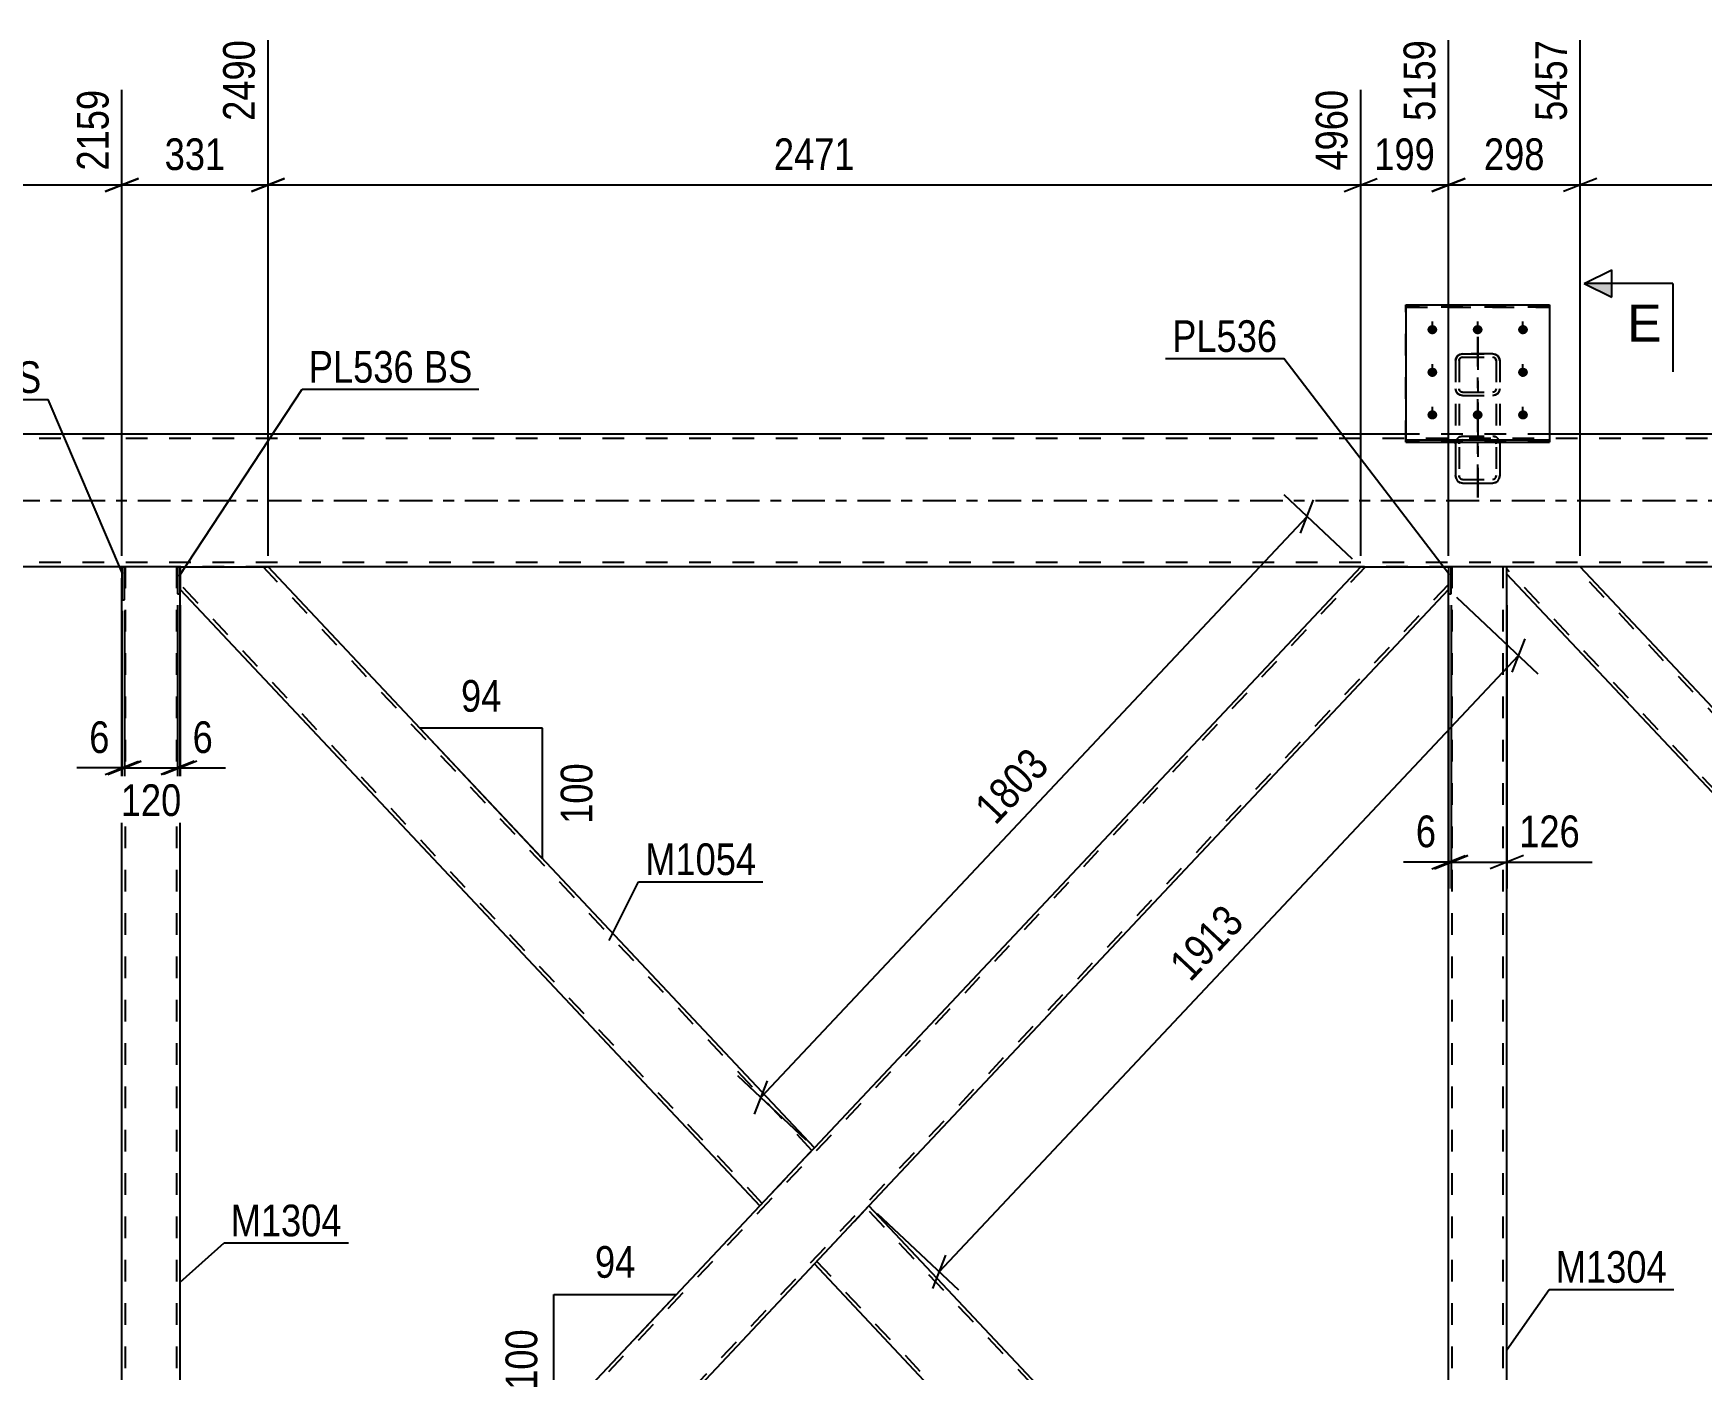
# Model space of a CAD drawing. Header units: millimetres. Extents: x -63 to 778, y -435 to 159.
# Drawn here: x 76.9 to 227.8, y -78.6 to 42.2 of the extents above; entities that cross this region are included whole.
import ezdxf

# ---------------------------------------------------------------- set-up
doc = ezdxf.new("R2010")
doc.units = ezdxf.units.MM
doc.linetypes.add('DXK_LINE_DOT2', pattern=[3.9198, 1.9599, -1.9599])
doc.linetypes.add('DXK_LINE_DOT3', pattern=[5.9187, 2.979, -0.9799, 0.9799, -0.9799])
doc.styles.add('Arial', font='ARIAL.TTF', dxfattribs={"height": 0.2})
doc.styles.add('Arial Narrow', font='ARIALN.TTF', dxfattribs={"height": 0.2})

# ---------------------------------------------------------------- blocks, each defined once
blk = doc.blocks.new('Bolt-570387995-1424 - 1399')
at = {"color": 1, "linetype": 'DXK_LINE_DOT2'}
for p, q in [((203.44, 15.05), (203.44, 16.18)), ((207.54, 15.05), (207.54, 16.18)), ((211.64, 15.05), (211.64, 16.18)), ((203.44, 11.19), (203.44, 12.33)), ((211.64, 11.19), (211.64, 12.33)), ((203.44, 7.34), (203.44, 8.48)), ((207.54, 7.34), (207.54, 8.48)), ((211.64, 7.34), (211.64, 8.48))]:
    blk.add_line(p, q, dxfattribs=at)
blk = doc.blocks.new('Part-570387995-1480 - 1399')
at = {"color": 2, "linetype": 'Continuous'}
for p, q in [((85.14, -6), (84.9, -6)), ((84.9, -6), (84.9, -8.98)), ((85.14, -8.98), (85.14, -6)), ((84.9, -8.98), (85.14, -8.98))]:
    blk.add_line(p, q, dxfattribs=at)
blk = doc.blocks.new('Part-570387995-1486 - 1399')
at = {"color": 7, "linetype": 'DXK_LINE_DOT2'}
for p, q in [((89.94, -6), (90.18, -6)), ((89.94, -6), (89.94, -8.46)), ((90.18, -6), (90.18, -8.46)), ((89.94, -8.46), (90.18, -8.46))]:
    blk.add_line(p, q, dxfattribs=at)
blk = doc.blocks.new('Part-570387995-1475 - 1399')
at = {"color": 7, "linetype": 'DXK_LINE_DOT2'}
for p, q in [((84.9, -6), (85.14, -6)), ((84.9, -6), (84.9, -8.98)), ((85.14, -6), (85.14, -8.98)), ((84.9, -8.98), (85.14, -8.98))]:
    blk.add_line(p, q, dxfattribs=at)
blk = doc.blocks.new('Part-570387995-1485 - 1399')
at = {"color": 2, "linetype": 'Continuous'}
for p, q in [((90.18, -6), (89.94, -6)), ((89.94, -6), (89.94, -8.46)), ((90.18, -8.46), (90.18, -6)), ((89.94, -8.46), (90.18, -8.46))]:
    blk.add_line(p, q, dxfattribs=at)
blk = doc.blocks.new('Bolt-570387995-1425 - 1399')
at = {"linetype": 'Continuous'}
for points in [[(203.44, 15.03), (203.35, 15.04), (203.26, 15.07), (203.18, 15.11), (203.11, 15.17), (203.06, 15.24), (203.02, 15.32), (203, 15.4), (203, 15.49), (203.02, 15.57), (203.06, 15.65), (203.11, 15.72), (203.18, 15.78), (203.26, 15.82), (203.35, 15.85), (203.44, 15.86), (203.53, 15.85), (203.62, 15.82), (203.7, 15.78), (203.77, 15.72), (203.82, 15.65), (203.86, 15.57), (203.88, 15.49), (203.88, 15.4), (203.86, 15.32), (203.82, 15.24), (203.77, 15.17), (203.7, 15.11), (203.62, 15.07), (203.53, 15.04)], [(207.54, 15.03), (207.45, 15.04), (207.36, 15.07), (207.28, 15.11), (207.21, 15.17), (207.16, 15.24), (207.12, 15.32), (207.1, 15.4), (207.1, 15.49), (207.12, 15.57), (207.16, 15.65), (207.21, 15.72), (207.28, 15.78), (207.36, 15.82), (207.45, 15.85), (207.54, 15.86), (207.63, 15.85), (207.72, 15.82), (207.8, 15.78), (207.87, 15.72), (207.92, 15.65), (207.96, 15.57), (207.98, 15.49), (207.98, 15.4), (207.96, 15.32), (207.92, 15.24), (207.87, 15.17), (207.8, 15.11), (207.72, 15.07), (207.63, 15.04)], [(211.64, 15.03), (211.55, 15.04), (211.46, 15.07), (211.38, 15.11), (211.31, 15.17), (211.26, 15.24), (211.22, 15.32), (211.2, 15.4), (211.2, 15.49), (211.22, 15.57), (211.26, 15.65), (211.31, 15.72), (211.38, 15.78), (211.46, 15.82), (211.55, 15.85), (211.64, 15.86), (211.73, 15.85), (211.82, 15.82), (211.9, 15.78), (211.97, 15.72), (212.02, 15.65), (212.06, 15.57), (212.08, 15.49), (212.08, 15.4), (212.06, 15.32), (212.02, 15.24), (211.97, 15.17), (211.9, 15.11), (211.82, 15.07), (211.73, 15.04)], [(203.44, 11.18), (203.35, 11.19), (203.26, 11.21), (203.18, 11.26), (203.11, 11.31), (203.06, 11.38), (203.02, 11.46), (203, 11.55), (203, 11.63), (203.02, 11.72), (203.06, 11.8), (203.11, 11.87), (203.18, 11.93), (203.26, 11.97), (203.35, 11.99), (203.44, 12), (203.53, 11.99), (203.62, 11.97), (203.7, 11.93), (203.77, 11.87), (203.82, 11.8), (203.86, 11.72), (203.88, 11.63), (203.88, 11.55), (203.86, 11.46), (203.82, 11.38), (203.77, 11.31), (203.7, 11.26), (203.62, 11.21), (203.53, 11.19)], [(211.64, 11.18), (211.55, 11.19), (211.46, 11.21), (211.38, 11.26), (211.31, 11.31), (211.26, 11.38), (211.22, 11.46), (211.2, 11.55), (211.2, 11.63), (211.22, 11.72), (211.26, 11.8), (211.31, 11.87), (211.38, 11.93), (211.46, 11.97), (211.55, 11.99), (211.64, 12), (211.73, 11.99), (211.82, 11.97), (211.9, 11.93), (211.97, 11.87), (212.02, 11.8), (212.06, 11.72), (212.08, 11.63), (212.08, 11.55), (212.06, 11.46), (212.02, 11.38), (211.97, 11.31), (211.9, 11.26), (211.82, 11.21), (211.73, 11.19)], [(203.44, 7.32), (203.35, 7.33), (203.26, 7.36), (203.18, 7.4), (203.11, 7.46), (203.06, 7.53), (203.02, 7.61), (203, 7.69), (203, 7.78), (203.02, 7.87), (203.06, 7.94), (203.11, 8.01), (203.18, 8.07), (203.26, 8.12), (203.35, 8.14), (203.44, 8.15), (203.53, 8.14), (203.62, 8.12), (203.7, 8.07), (203.77, 8.01), (203.82, 7.94), (203.86, 7.87), (203.88, 7.78), (203.88, 7.69), (203.86, 7.61), (203.82, 7.53), (203.77, 7.46), (203.7, 7.4), (203.62, 7.36), (203.53, 7.33)], [(207.54, 7.32), (207.45, 7.33), (207.36, 7.36), (207.28, 7.4), (207.21, 7.46), (207.16, 7.53), (207.12, 7.61), (207.1, 7.69), (207.1, 7.78), (207.12, 7.87), (207.16, 7.94), (207.21, 8.01), (207.28, 8.07), (207.36, 8.12), (207.45, 8.14), (207.54, 8.15), (207.63, 8.14), (207.72, 8.12), (207.8, 8.07), (207.87, 8.01), (207.92, 7.94), (207.96, 7.87), (207.98, 7.78), (207.98, 7.69), (207.96, 7.61), (207.92, 7.53), (207.87, 7.46), (207.8, 7.4), (207.72, 7.36), (207.63, 7.33)], [(211.64, 7.32), (211.55, 7.33), (211.46, 7.36), (211.38, 7.4), (211.31, 7.46), (211.26, 7.53), (211.22, 7.61), (211.2, 7.69), (211.2, 7.78), (211.22, 7.87), (211.26, 7.94), (211.31, 8.01), (211.38, 8.07), (211.46, 8.12), (211.55, 8.14), (211.64, 8.15), (211.73, 8.14), (211.82, 8.12), (211.9, 8.07), (211.97, 8.01), (212.02, 7.94), (212.06, 7.87), (212.08, 7.78), (212.08, 7.69), (212.06, 7.61), (212.02, 7.53), (211.97, 7.46), (211.9, 7.4), (211.82, 7.36), (211.73, 7.33)]]:
    blk.add_hatch(color=1, dxfattribs=at).paths.add_polyline_path(points)
at = {"color": 1, "linetype": 'Continuous'}
for p, q in [((203.44, 15.05), (203.44, 16.18)), ((207.54, 15.05), (207.54, 16.18)), ((211.64, 15.05), (211.64, 16.18)), ((203.44, 11.19), (203.44, 12.33)), ((211.64, 11.19), (211.64, 12.33)), ((203.44, 7.34), (203.44, 8.48)), ((207.54, 7.34), (207.54, 8.48)), ((211.64, 7.34), (211.64, 8.48))]:
    blk.add_line(p, q, dxfattribs=at)
blk = doc.blocks.new('Part-570387995-1436 - 1399')
at = {"color": 7, "linetype": 'DXK_LINE_DOT2'}
for p, q in [((204.9, -6), (205.14, -6)), ((204.9, -6), (204.9, -8.46)), ((205.14, -6), (205.14, -8.46)), ((204.9, -8.46), (205.14, -8.46))]:
    blk.add_line(p, q, dxfattribs=at)
blk = doc.blocks.new('Part-570387995-1462 - 1399')
at = {"color": 2, "linetype": 'Continuous'}
for p, q in [((205.14, -6), (204.9, -6)), ((204.9, -6), (204.9, -8.46)), ((205.14, -8.46), (205.14, -6)), ((204.9, -8.46), (205.14, -8.46))]:
    blk.add_line(p, q, dxfattribs=at)
blk = doc.blocks.new('Part-570387995-1548 - 1399')
at = {"color": 2, "linetype": 'Continuous'}
for p, q in [((201.04, 6), (44.9, 6)), ((441.04, 6), (214.04, 6)), ((84.9, -6), (44.9, -6)), ((89.94, -6), (85.14, -6)), ((90.18, -6), (90.18, -6)), ((197.02, -6), (98.06, -6)), ((706.54, -6), (205.14, -6))]:
    blk.add_line(p, q, dxfattribs=at)
at = {"color": 7, "linetype": 'DXK_LINE_DOT2'}
for p, q in [((706.54, 5.6), (44.9, 5.6)), ((214.04, 6), (201.04, 6)), ((706.54, -5.6), (44.9, -5.6)), ((85.14, -6), (84.9, -6)), ((98.06, -6), (89.94, -6)), ((205.14, -6), (197.02, -6))]:
    blk.add_line(p, q, dxfattribs=at)
at = {"color": 7, "linetype": 'DXK_LINE_DOT3'}
blk.add_line((44.9, 0), (706.54, 0), dxfattribs=at)
blk = doc.blocks.new('Part-570387995-1616 - 1399')
at = {"color": 2, "linetype": 'Continuous'}
for p, q in [((147.54, -69.05), (152.48, -63.8)), ((204.9, -119.54), (152.48, -63.8)), ((196.96, -121.6), (147.54, -69.05)), ((201.04, -121.6), (197.02, -121.6))]:
    blk.add_line(p, q, dxfattribs=at)
at = {"color": 7, "linetype": 'DXK_LINE_DOT2'}
for p, q in [((204.9, -120), (152.26, -64.03)), ((147.76, -68.82), (147.78, -68.8)), ((197.39, -121.6), (147.76, -68.82)), ((204.9, -121.6), (204.9, -119.54)), ((197.02, -121.6), (196.96, -121.6)), ((204.9, -121.6), (201.04, -121.6))]:
    blk.add_line(p, q, dxfattribs=at)
blk = doc.blocks.new('Part-570387995-1621 - 1399')
at = {"color": 7, "linetype": 'DXK_LINE_DOT3'}
blk.add_line((207.54, 0.27), (207.54, 14.79), dxfattribs=at)
at = {"color": 7, "linetype": 'DXK_LINE_DOT2'}
for p, q in [((205.59, 12.88), (205.54, 12.65)), ((205.54, 12.65), (205.54, 5.26)), ((205.73, 13.07), (205.59, 12.88)), ((205.93, 13.21), (205.73, 13.07)), ((205.86, 12.65), (205.88, 12.76)), ((205.86, 12.65), (205.86, 2.24)), ((205.88, 12.76), (205.95, 12.86)), ((206.18, 13.25), (205.93, 13.21)), ((205.95, 12.86), (206.06, 12.93)), ((206.06, 12.93), (206.18, 12.95)), ((206.18, 13.25), (208.9, 13.25)), ((206.18, 12.95), (208.9, 12.95)), ((209.14, 13.21), (208.9, 13.25)), ((208.9, 12.95), (209.02, 12.93)), ((209.02, 12.93), (209.13, 12.86)), ((209.13, 12.86), (209.19, 12.76)), ((209.35, 13.07), (209.14, 13.21)), ((209.19, 12.76), (209.22, 12.65)), ((209.22, 12.65), (209.22, 2.24)), ((209.49, 12.88), (209.35, 13.07)), ((209.54, 12.65), (209.49, 12.88)), ((209.54, 12.65), (209.54, 5.26)), ((205.54, 10.09), (205.59, 9.86)), ((205.59, 9.86), (205.73, 9.67)), ((205.73, 9.67), (205.93, 9.54)), ((205.88, 9.98), (205.86, 10.09)), ((205.95, 9.88), (205.88, 9.98)), ((205.93, 9.54), (206.18, 9.49)), ((206.06, 9.82), (205.95, 9.88)), ((206.18, 9.79), (206.06, 9.82)), ((206.18, 9.79), (208.9, 9.79)), ((206.18, 9.49), (208.9, 9.49)), ((209.02, 9.82), (208.9, 9.79)), ((208.9, 9.49), (209.14, 9.54)), ((209.13, 9.88), (209.02, 9.82)), ((209.19, 9.98), (209.13, 9.88)), ((209.14, 9.54), (209.35, 9.67)), ((209.22, 10.09), (209.19, 9.98)), ((209.35, 9.67), (209.49, 9.86)), ((209.49, 9.86), (209.54, 10.09)), ((205.54, 5.13), (205.59, 5.39)), ((205.88, 5.26), (205.86, 5.13)), ((205.93, 5.76), (206.18, 5.81)), ((206.18, 5.47), (206.06, 5.45)), ((206.18, 5.81), (208.9, 5.81)), ((206.18, 5.47), (208.9, 5.47)), ((208.9, 5.81), (209.14, 5.76)), ((209.02, 5.45), (208.9, 5.47)), ((209.22, 5.13), (209.19, 5.26)), ((209.49, 5.39), (209.54, 5.13)), ((205.86, 2.24), (205.88, 2.11)), ((206.06, 1.92), (206.18, 1.9)), ((206.18, 1.9), (208.9, 1.9)), ((208.9, 1.9), (209.02, 1.92)), ((209.19, 2.11), (209.22, 2.24))]:
    blk.add_line(p, q, dxfattribs=at)
at = {"color": 2, "linetype": 'Continuous'}
for p, q in [((205.54, 5.26), (205.54, 2.24)), ((209.54, 5.26), (209.54, 2.24)), ((205.59, 1.98), (205.54, 2.24)), ((206.18, 1.56), (205.93, 1.61)), ((206.18, 1.56), (208.9, 1.56)), ((209.14, 1.61), (208.9, 1.56)), ((209.54, 2.24), (209.49, 1.98))]:
    blk.add_line(p, q, dxfattribs=at)
at = {"color": 7, "linetype": 'DXK_LINE_DOT2'}
for centre, radius, start, end in [((206.21, 5.16), 0.662, 114.3199, 159.2417), ((206.19, 5.15), 0.331, 114.3199, 159.2417), ((208.89, 5.15), 0.331, 20.7583, 65.6801), ((208.87, 5.16), 0.662, 20.7583, 65.6801), ((206.19, 2.23), 0.331, 200.7583, 245.6801), ((208.89, 2.23), 0.331, 294.3199, 339.2417)]:
    blk.add_arc(centre, radius, start, end, dxfattribs=at)
at = {"color": 2, "linetype": 'Continuous'}
for centre, start, end in [((206.21, 2.21), 200.7583, 245.6801), ((208.87, 2.21), 294.3199, 339.2417)]:
    blk.add_arc(centre, 0.662, start, end, dxfattribs=at)
blk = doc.blocks.new('Part-570387995-1651 - 1399')
at = {"color": 7, "linetype": 'DXK_LINE_DOT2'}
for p, q in [((210.18, -6), (204.9, -6)), ((204.9, -8.46), (204.9, -6)), ((205.22, -121.6), (205.22, -6)), ((209.86, -121.6), (209.86, -6)), ((210.18, -6.66), (210.18, -6)), ((204.9, -121.6), (204.9, -119.14)), ((210.18, -121.6), (210.18, -120.15)), ((204.9, -121.6), (210.18, -121.6))]:
    blk.add_line(p, q, dxfattribs=at)
at = {"color": 2, "linetype": 'Continuous'}
for p, q in [((210.18, -120.15), (210.18, -6.66)), ((204.9, -119.14), (204.9, -8.46))]:
    blk.add_line(p, q, dxfattribs=at)
blk = doc.blocks.new('Part-570387995-1656 - 1399')
at = {"color": 7, "linetype": 'DXK_LINE_DOT2'}
for p, q in [((90.18, -6), (84.9, -6)), ((84.9, -8.98), (84.9, -6)), ((85.22, -121.6), (85.22, -6)), ((89.86, -121.6), (89.86, -6)), ((90.18, -8.46), (90.18, -6)), ((84.9, -121.6), (84.9, -118.62)), ((90.18, -121.6), (90.18, -119.14)), ((84.9, -121.6), (90.18, -121.6))]:
    blk.add_line(p, q, dxfattribs=at)
at = {"color": 2, "linetype": 'Continuous'}
for p, q in [((84.9, -118.62), (84.9, -8.98)), ((90.18, -119.14), (90.18, -8.46))]:
    blk.add_line(p, q, dxfattribs=at)
blk = doc.blocks.new('Part-570387995-1701 - 1399')
at = {"color": 2, "linetype": 'Continuous'}
for p, q in [((210.18, -6.66), (210.18, -6)), ((267.54, -59.95), (216.81, -6)), ((263.92, -63.8), (210.18, -6.66)), ((267.54, -59.95), (267.1, -60.41)), ((267.1, -60.41), (263.92, -63.8))]:
    blk.add_line(p, q, dxfattribs=at)
at = {"color": 7, "linetype": 'DXK_LINE_DOT2'}
for p, q in [((216.81, -6), (210.18, -6)), ((267.32, -60.18), (216.37, -6)), ((264.14, -63.57), (210.18, -6.19)), ((267.51, -59.98), (267.1, -60.41)), ((264.14, -63.57), (264.15, -63.55))]:
    blk.add_line(p, q, dxfattribs=at)
blk = doc.blocks.new('Part-570387995-1706 - 1399')
at = {"color": 7, "linetype": 'DXK_LINE_DOT2'}
for p, q in [((318.71, -6), (210.18, -121.41)), ((324.9, -6), (318.27, -6)), ((324.9, -6.19), (216.37, -121.6)), ((267.54, -59.95), (263.92, -63.8)), ((271.16, -63.8), (267.54, -67.65)), ((210.92, -120.15), (210.18, -120.94)), ((210.18, -121.6), (210.18, -120.94)), ((216.81, -121.6), (210.18, -121.6))]:
    blk.add_line(p, q, dxfattribs=at)
at = {"color": 2, "linetype": 'Continuous'}
for p, q in [((318.27, -6), (267.54, -59.95)), ((324.9, -6.66), (324.9, -6)), ((324.9, -6.66), (271.16, -63.8)), ((263.92, -63.8), (210.92, -120.15)), ((267.54, -67.65), (216.81, -121.6))]:
    blk.add_line(p, q, dxfattribs=at)
blk = doc.blocks.new('Part-570387995-1721 - 1399')
at = {"color": 7, "linetype": 'DXK_LINE_DOT2'}
for p, q in [((197.39, -6), (90.18, -120.01)), ((197.02, -6), (196.96, -6)), ((204.9, -6), (204.9, -8.06)), ((204.9, -7.59), (97.69, -121.6)), ((147.54, -58.55), (142.6, -63.8)), ((152.48, -63.8), (147.54, -69.05)), ((90.18, -120.47), (90.18, -119.54)), ((97.25, -121.6), (97.87, -121.6)), ((98.12, -121.6), (98.06, -121.6))]:
    blk.add_line(p, q, dxfattribs=at)
at = {"color": 2, "linetype": 'Continuous'}
for p, q in [((196.96, -6), (147.54, -58.55)), ((197.02, -6), (204.9, -6)), ((204.9, -8.06), (152.48, -63.8)), ((90.18, -119.54), (142.6, -63.8)), ((147.54, -69.05), (98.12, -121.6)), ((90.18, -121.6), (90.18, -120.47)), ((97.25, -121.6), (90.18, -121.6)), ((98.06, -121.6), (97.25, -121.6)), ((98.06, -121.6), (98.06, -121.6))]:
    blk.add_line(p, q, dxfattribs=at)
blk = doc.blocks.new('Part-570387995-1726 - 1399')
at = {"color": 2, "linetype": 'Continuous'}
for p, q in [((90.18, -7.13), (90.18, -6)), ((90.18, -6), (98.06, -6)), ((147.54, -58.55), (98.12, -6)), ((90.18, -8.06), (142.6, -63.8)), ((147.1, -59.01), (147.54, -58.55)), ((147.1, -59.01), (142.6, -63.8))]:
    blk.add_line(p, q, dxfattribs=at)
at = {"color": 7, "linetype": 'DXK_LINE_DOT2'}
for p, q in [((98.12, -6), (97.25, -6)), ((147.32, -58.78), (97.69, -6)), ((90.18, -7.13), (90.18, -8.06)), ((90.18, -8.06), (90.18, -7.49)), ((142.82, -63.57), (90.18, -7.59)), ((147.51, -58.58), (147.1, -59.01)), ((142.82, -63.57), (142.83, -63.55))]:
    blk.add_line(p, q, dxfattribs=at)
blk = doc.blocks.new('Part-570387995-1733 - 1399')
at = {"color": 7, "linetype": 'DXK_LINE_DOT3'}
blk.add_line((207.54, 14.79), (207.54, 0.27), dxfattribs=at)
at = {"color": 7, "linetype": 'DXK_LINE_DOT2'}
for p, q in [((205.54, 12.65), (205.59, 12.88)), ((205.54, 12.65), (205.54, 2.24)), ((205.59, 12.88), (205.73, 13.07)), ((205.73, 13.07), (205.93, 13.21)), ((205.88, 12.76), (205.86, 12.65)), ((205.86, 12.65), (205.86, 2.24)), ((205.95, 12.86), (205.88, 12.76)), ((205.93, 13.21), (206.18, 13.25)), ((206.06, 12.93), (205.95, 12.86)), ((206.18, 12.95), (206.06, 12.93)), ((208.9, 13.25), (206.18, 13.25)), ((206.18, 12.95), (208.9, 12.95)), ((208.9, 13.25), (209.14, 13.21)), ((209.02, 12.93), (208.9, 12.95)), ((209.13, 12.86), (209.02, 12.93)), ((209.19, 12.76), (209.13, 12.86)), ((209.14, 13.21), (209.35, 13.07)), ((209.22, 12.65), (209.19, 12.76)), ((209.22, 12.65), (209.22, 2.24)), ((209.35, 13.07), (209.49, 12.88)), ((209.49, 12.88), (209.54, 12.65)), ((209.54, 12.65), (209.54, 2.24)), ((205.59, 9.86), (205.54, 10.09)), ((205.73, 9.67), (205.59, 9.86)), ((205.93, 9.54), (205.73, 9.67)), ((205.86, 10.09), (205.88, 9.98)), ((205.88, 9.98), (205.95, 9.88)), ((206.18, 9.49), (205.93, 9.54)), ((205.95, 9.88), (206.06, 9.82)), ((206.06, 9.82), (206.18, 9.79)), ((206.18, 9.79), (208.9, 9.79)), ((206.18, 9.49), (208.9, 9.49)), ((208.9, 9.79), (209.02, 9.82)), ((209.14, 9.54), (208.9, 9.49)), ((209.02, 9.82), (209.13, 9.88)), ((209.13, 9.88), (209.19, 9.98)), ((209.35, 9.67), (209.14, 9.54)), ((209.19, 9.98), (209.22, 10.09)), ((209.49, 9.86), (209.35, 9.67)), ((209.54, 10.09), (209.49, 9.86)), ((205.59, 5.39), (205.54, 5.13)), ((205.86, 5.13), (205.88, 5.26)), ((206.18, 5.81), (205.93, 5.76)), ((206.06, 5.45), (206.18, 5.47)), ((206.18, 5.81), (208.9, 5.81)), ((206.18, 5.47), (208.9, 5.47)), ((209.13, 5.77), (208.9, 5.81)), ((208.9, 5.47), (209.02, 5.45)), ((209.14, 5.76), (209.13, 5.77)), ((209.19, 5.26), (209.22, 5.13)), ((209.54, 5.13), (209.49, 5.39)), ((205.54, 2.24), (205.59, 1.98)), ((205.88, 2.11), (205.86, 2.24)), ((205.93, 1.61), (206.18, 1.56)), ((206.18, 1.9), (206.06, 1.92)), ((206.18, 1.9), (208.9, 1.9)), ((206.18, 1.56), (208.9, 1.56)), ((209.02, 1.92), (208.9, 1.9)), ((208.9, 1.56), (209.14, 1.61)), ((209.22, 2.24), (209.19, 2.11)), ((209.49, 1.98), (209.54, 2.24))]:
    blk.add_line(p, q, dxfattribs=at)
for centre, radius, start, end in [((206.21, 5.16), 0.662, 114.32, 159.2417), ((206.19, 5.15), 0.331, 114.32, 159.2417), ((208.89, 5.15), 0.331, 20.7583, 65.68), ((208.87, 5.16), 0.662, 20.7583, 65.68), ((206.21, 2.21), 0.662, 200.7583, 245.68), ((206.19, 2.23), 0.331, 200.7583, 245.68), ((208.89, 2.23), 0.331, 294.32, 339.2417), ((208.87, 2.21), 0.662, 294.32, 339.2417)]:
    blk.add_arc(centre, radius, start, end, dxfattribs=at)
blk = doc.blocks.new('Part-570387995-1789 - 1399')
at = {"color": 2, "linetype": 'Continuous'}
for p, q in [((201.04, 17.7), (214.04, 17.7)), ((201.04, 17.7), (201.04, 5.26)), ((214.04, 17.7), (214.04, 5.26)), ((201.04, 5.48), (214.04, 5.48)), ((201.04, 5.26), (214.04, 5.26))]:
    blk.add_line(p, q, dxfattribs=at)
at = {"color": 7, "linetype": 'DXK_LINE_DOT2'}
blk.add_line((201.04, 17.48), (214.04, 17.48), dxfattribs=at)
blk = doc.blocks.new('Part-570387995-1792 - 1399')
at = {"color": 7, "linetype": 'DXK_LINE_DOT2'}
for p, q in [((201.04, 5.26), (201.04, 17.7)), ((201.04, 17.7), (214.04, 17.7)), ((214.04, 17.48), (201.04, 17.48)), ((214.04, 17.7), (214.04, 5.26)), ((201.04, 5.48), (214.04, 5.48)), ((214.04, 5.26), (201.04, 5.26))]:
    blk.add_line(p, q, dxfattribs=at)
blk = doc.blocks.new('StraightDimension-570387995-2464 - 1399')
at = {"color": 7, "linetype": 'Continuous'}
for p, q in [((205.14, -9.46), (205.14, -35.11)), ((210.18, -9.46), (210.18, -35.11)), ((203.64, -33.31), (206.64, -32.11)), ((205.14, -32.71), (210.18, -32.71)), ((211.68, -32.11), (208.68, -33.31))]:
    blk.add_line(p, q, dxfattribs=at)
at = {"color": 0}
blk.add_wipeout([(217.39, -31.96), (217.39, -27.76), (210.7, -27.76), (210.7, -31.96)], dxfattribs=at)
at = {"color": 7, "linetype": 'Continuous'}
blk.add_line((210.18, -32.71), (217.91, -32.71), dxfattribs=at)
blk.add_line((210.18, -32.71), (217.91, -32.71), dxfattribs=at)
at = {"color": 3, "style": 'Arial Narrow'}
blk.add_text('126', height=2.863, dxfattribs=at).set_placement((211.3, -31.36))
blk = doc.blocks.new('StraightDimension-570387995-5708 - 1399')
at = {"color": 7, "linetype": 'Continuous'}
for p, q in [((216.81, -5), (216.81, 41.64)), ((318.27, -5), (318.27, 37.14)), ((218.31, 29.13), (215.31, 27.93)), ((316.77, 27.93), (319.77, 29.13)), ((216.81, 28.53), (318.27, 28.53))]:
    blk.add_line(p, q, dxfattribs=at)
at = {"color": 0, "linetype": 'Continuous'}
blk.add_wipeout([(317.67, 37.74), (313.47, 37.74), (313.47, 29.23), (317.67, 29.23)], dxfattribs=at)
at = {"color": 0}
blk.add_wipeout([(271.8, 29.28), (271.8, 33.48), (263.28, 33.48), (263.28, 29.28)], dxfattribs=at)
at = {"color": 3, "linetype": 'Continuous', "style": 'Arial Narrow'}
blk.add_text('7993', height=2.863, rotation=90.0002, dxfattribs=at).set_placement((317.07, 29.83))
at = {"color": 3, "style": 'Arial Narrow'}
blk.add_text('2537', height=2.863, dxfattribs=at).set_placement((263.88, 29.88))
blk = doc.blocks.new('StraightDimension-570387995-5711 - 1399')
at = {"color": 7, "linetype": 'Continuous'}
for p, q in [((98.12, -5), (98.12, 41.64)), ((196.96, -5), (196.96, 37.14)), ((99.62, 29.13), (96.62, 27.93)), ((195.46, 27.93), (198.46, 29.13)), ((98.12, 28.53), (196.96, 28.53))]:
    blk.add_line(p, q, dxfattribs=at)
at = {"color": 0, "linetype": 'Continuous'}
blk.add_wipeout([(196.36, 37.74), (192.16, 37.74), (192.16, 29.23), (196.36, 29.23)], dxfattribs=at)
at = {"color": 0}
blk.add_wipeout([(151.8, 29.28), (151.8, 33.48), (143.28, 33.48), (143.28, 29.28)], dxfattribs=at)
at = {"color": 3, "linetype": 'Continuous', "style": 'Arial Narrow'}
blk.add_text('4960', height=2.863, rotation=90.0002, dxfattribs=at).set_placement((195.76, 29.83))
at = {"color": 3, "style": 'Arial Narrow'}
blk.add_text('2471', height=2.863, dxfattribs=at).set_placement((143.88, 29.88))
blk = doc.blocks.new('StraightDimension-570387995-5713 - 1399')
at = {"color": 7, "linetype": 'Continuous'}
for p, q in [((84.9, -5), (84.9, 37.14)), ((0, 7), (0, 31.66)), ((1.5, 29.13), (-1.5, 27.93)), ((83.4, 27.93), (86.4, 29.13)), ((0, 28.53), (84.9, 28.53))]:
    blk.add_line(p, q, dxfattribs=at)
at = {"color": 0, "linetype": 'Continuous'}
for points in [[(84.3, 37.74), (80.1, 37.74), (80.1, 29.23), (84.3, 29.23)], [(-0.6, 32.26), (-4.8, 32.26), (-4.8, 29.23), (-0.6, 29.23)]]:
    blk.add_wipeout(points, dxfattribs=at)
at = {"color": 0}
blk.add_wipeout([(46.71, 29.28), (46.71, 33.48), (38.19, 33.48), (38.19, 29.28)], dxfattribs=at)
at = {"color": 3, "linetype": 'Continuous', "style": 'Arial Narrow'}
for s, height, p in [('2159', 2.863, (83.7, 29.83)), ('0', 2.86, (-1.2, 29.83))]:
    blk.add_text(s, height=height, rotation=90.0002, dxfattribs=at).set_placement(p)
at = {"color": 3, "style": 'Arial Narrow'}
blk.add_text('2159', height=2.863, dxfattribs=at).set_placement((38.79, 29.88))
blk = doc.blocks.new('StraightDimension-570387995-3057 - 1399')
at = {"color": 7, "linetype": 'Continuous'}
for p, q in [((84.9, -9.98), (84.9, -26.59)), ((85.14, -9.98), (85.14, -26.59)), ((83.4, -24.79), (86.4, -23.59)), ((86.64, -23.59), (83.64, -24.79)), ((84.9, -24.19), (85.14, -24.19))]:
    blk.add_line(p, q, dxfattribs=at)
at = {"color": 0}
blk.add_wipeout([(84.37, -23.44), (84.37, -19.24), (81.35, -19.24), (81.35, -23.44)], dxfattribs=at)
at = {"color": 7, "linetype": 'Continuous'}
blk.add_line((84.9, -24.19), (80.82, -24.19), dxfattribs=at)
blk.add_line((84.9, -24.19), (80.82, -24.19), dxfattribs=at)
at = {"color": 3, "style": 'Arial Narrow'}
blk.add_text('6', height=2.86, dxfattribs=at).set_placement((81.95, -22.84))
blk = doc.blocks.new('StraightDimension-570387995-5712 - 1399')
at = {"color": 7, "linetype": 'Continuous'}
for p, q in [((98.12, -5), (98.12, 41.64)), ((84.9, -5), (84.9, 37.14)), ((86.4, 29.13), (83.4, 27.93)), ((96.62, 27.93), (99.62, 29.13)), ((84.9, 28.53), (98.12, 28.53))]:
    blk.add_line(p, q, dxfattribs=at)
at = {"color": 0}
blk.add_wipeout([(94.85, 29.28), (94.85, 33.48), (88.17, 33.48), (88.17, 29.28)], dxfattribs=at)
at = {"color": 3, "style": 'Arial Narrow'}
blk.add_text('331', height=2.863, dxfattribs=at).set_placement((88.77, 29.88))
at = {"color": 0, "linetype": 'Continuous'}
blk.add_wipeout([(97.52, 42.24), (93.32, 42.24), (93.32, 33.73), (97.52, 33.73)], dxfattribs=at)
at = {"color": 3, "linetype": 'Continuous', "style": 'Arial Narrow'}
blk.add_text('2490', height=2.863, rotation=90.0002, dxfattribs=at).set_placement((96.92, 34.33))
blk = doc.blocks.new('StraightDimension-570387995-1929 - 1399')
at = {"color": 7, "linetype": 'Continuous'}
for p, q in [((196.23, -5.31), (190.03, 0.51)), ((191.52, -2.95), (192.7, 0.06)), ((142.69, -53.99), (192.11, -1.44)), ((146.81, -57.86), (140.62, -52.03)), ((143.28, -52.48), (142.1, -55.49))]:
    blk.add_line(p, q, dxfattribs=at)
at = {"color": 0}
blk.add_wipeout([(169.77, -24.1), (166.71, -21.22), (160.88, -27.42), (163.94, -30.3)], dxfattribs=at)
at = {"color": 3, "style": 'Arial Narrow'}
blk.add_text('1803', height=2.863, rotation=46.7591, dxfattribs=at).set_placement((163.91, -29.45))
blk = doc.blocks.new('StraightDimension-570387995-1956 - 1399')
at = {"color": 7, "linetype": 'Continuous'}
for p, q in [((205.63, -8.75), (212.98, -15.67)), ((210.65, -15.52), (211.83, -12.52)), ((158.82, -69.76), (211.24, -14.02)), ((153.21, -64.49), (160.57, -71.4)), ((159.41, -68.26), (158.23, -71.26))]:
    blk.add_line(p, q, dxfattribs=at)
at = {"color": 0}
blk.add_wipeout([(187.4, -38.28), (184.34, -35.4), (178.51, -41.6), (181.56, -44.48)], dxfattribs=at)
at = {"color": 3, "style": 'Arial Narrow'}
blk.add_text('1913', height=2.863, rotation=46.7591, dxfattribs=at).set_placement((181.54, -43.63))
blk = doc.blocks.new('StraightDimension-570387995-2453 - 1399')
at = {"color": 7, "linetype": 'Continuous'}
for p, q in [((204.9, -9.46), (204.9, -35.11)), ((205.14, -9.46), (205.14, -35.11)), ((203.4, -33.31), (206.4, -32.11)), ((206.64, -32.11), (203.64, -33.31)), ((204.9, -32.71), (205.14, -32.71))]:
    blk.add_line(p, q, dxfattribs=at)
at = {"color": 0}
blk.add_wipeout([(204.37, -31.96), (204.37, -27.76), (201.35, -27.76), (201.35, -31.96)], dxfattribs=at)
at = {"color": 7, "linetype": 'Continuous'}
blk.add_line((204.9, -32.71), (200.82, -32.71), dxfattribs=at)
blk.add_line((204.9, -32.71), (200.82, -32.71), dxfattribs=at)
at = {"color": 3, "style": 'Arial Narrow'}
blk.add_text('6', height=2.86, dxfattribs=at).set_placement((201.95, -31.36))
blk = doc.blocks.new('StraightDimension-570387995-3031 - 1399')
at = {"color": 7, "linetype": 'Continuous'}
for p, q in [((89.94, -9.46), (89.94, -26.59)), ((90.18, -9.46), (90.18, -26.59)), ((88.44, -24.79), (91.44, -23.59)), ((91.68, -23.59), (88.68, -24.79)), ((89.94, -24.19), (90.18, -24.19))]:
    blk.add_line(p, q, dxfattribs=at)
at = {"color": 0}
blk.add_wipeout([(93.73, -23.44), (93.73, -19.24), (90.7, -19.24), (90.7, -23.44)], dxfattribs=at)
at = {"color": 7, "linetype": 'Continuous'}
blk.add_line((90.18, -24.19), (94.26, -24.19), dxfattribs=at)
blk.add_line((90.18, -24.19), (94.26, -24.19), dxfattribs=at)
at = {"color": 3, "style": 'Arial Narrow'}
blk.add_text('6', height=2.86, dxfattribs=at).set_placement((91.3, -22.84))
blk = doc.blocks.new('StraightDimension-570387995-3042 - 1399')
at = {"color": 7, "linetype": 'Continuous'}
for p, q in [((85.14, -9.98), (85.14, -27.04)), ((89.94, -9.46), (89.94, -27.04)), ((83.64, -24.79), (86.64, -23.59)), ((91.44, -23.59), (88.44, -24.79)), ((85.14, -24.19), (89.94, -24.19))]:
    blk.add_line(p, q, dxfattribs=at)
at = {"color": 0}
blk.add_wipeout([(90.88, -29.14), (90.88, -24.94), (84.2, -24.94), (84.2, -29.14)], dxfattribs=at)
at = {"color": 3, "style": 'Arial Narrow'}
blk.add_text('120', height=2.863, dxfattribs=at).set_placement((84.8, -28.54))
blk = doc.blocks.new('StraightDimension-570387995-5709 - 1399')
at = {"color": 7, "linetype": 'Continuous'}
for p, q in [((204.9, -5), (204.9, 41.64)), ((216.81, -5), (216.81, 41.64)), ((203.4, 27.93), (206.4, 29.13)), ((218.31, 29.13), (215.31, 27.93)), ((204.9, 28.53), (216.81, 28.53))]:
    blk.add_line(p, q, dxfattribs=at)
at = {"color": 0}
blk.add_wipeout([(214.2, 29.28), (214.2, 33.48), (207.51, 33.48), (207.51, 29.28)], dxfattribs=at)
at = {"color": 3, "style": 'Arial Narrow'}
blk.add_text('298', height=2.863, dxfattribs=at).set_placement((208.11, 29.88))
at = {"color": 0, "linetype": 'Continuous'}
blk.add_wipeout([(216.21, 42.24), (212.01, 42.24), (212.01, 33.73), (216.21, 33.73)], dxfattribs=at)
at = {"color": 3, "linetype": 'Continuous', "style": 'Arial Narrow'}
blk.add_text('5457', height=2.863, rotation=90.0002, dxfattribs=at).set_placement((215.61, 34.33))
blk = doc.blocks.new('StraightDimension-570387995-5710 - 1399')
at = {"color": 7, "linetype": 'Continuous'}
for p, q in [((204.9, -5), (204.9, 41.64)), ((196.96, -5), (196.96, 37.14)), ((195.46, 27.93), (198.46, 29.13)), ((206.4, 29.13), (203.4, 27.93)), ((196.96, 28.53), (204.9, 28.53))]:
    blk.add_line(p, q, dxfattribs=at)
at = {"color": 0}
blk.add_wipeout([(204.27, 29.28), (204.27, 33.48), (197.59, 33.48), (197.59, 29.28)], dxfattribs=at)
at = {"color": 3, "style": 'Arial Narrow'}
blk.add_text('199', height=2.863, dxfattribs=at).set_placement((198.19, 29.88))
at = {"color": 0, "linetype": 'Continuous'}
blk.add_wipeout([(204.3, 42.24), (200.1, 42.24), (200.1, 33.73), (204.3, 33.73)], dxfattribs=at)
at = {"color": 3, "linetype": 'Continuous', "style": 'Arial Narrow'}
blk.add_text('5159', height=2.863, rotation=90.0002, dxfattribs=at).set_placement((203.7, 34.33))
blk = doc.blocks.new('AngleDimension-570387995-13138 - 1399')
at = {"color": 7, "linetype": 'Continuous'}
for p, q in [((116.96, -26.03), (111.86, -20.61)), ((122.96, -20.61), (111.86, -20.61)), ((122.96, -32.41), (111.86, -20.61)), ((122.96, -32.41), (122.96, -20.61))]:
    blk.add_line(p, q, dxfattribs=at)
at = {"color": 0}
for points in [[(119.84, -19.71), (119.84, -15.51), (114.98, -15.51), (114.98, -19.71)], [(128.06, -23.16), (123.86, -23.16), (123.86, -29.85), (128.06, -29.85)]]:
    blk.add_wipeout(points, dxfattribs=at)
at = {"color": 3, "style": 'Arial Narrow'}
blk.add_text('94', height=2.863, dxfattribs=at).set_placement((115.58, -19.11))
blk.add_text('100', height=2.863, rotation=90.0002, dxfattribs=at).set_placement((127.46, -29.25))
blk = doc.blocks.new('AngleDimension-570387995-13152 - 1399')
at = {"color": 7, "linetype": 'Continuous'}
for p, q in [((123.97, -71.8), (135.07, -71.8)), ((123.97, -83.6), (135.07, -71.8)), ((123.97, -83.6), (123.97, -71.8)), ((131.39, -75.72), (135.07, -71.8))]:
    blk.add_line(p, q, dxfattribs=at)
at = {"color": 0}
for points in [[(131.95, -70.9), (131.95, -66.7), (127.1, -66.7), (127.1, -70.9)], [(123.07, -74.36), (118.87, -74.36), (118.87, -81.04), (123.07, -81.04)]]:
    blk.add_wipeout(points, dxfattribs=at)
at = {"color": 3, "style": 'Arial Narrow'}
blk.add_text('94', height=2.863, dxfattribs=at).set_placement((127.7, -70.3))
blk.add_text('100', height=2.863, rotation=90.0002, dxfattribs=at).set_placement((122.47, -80.44))
blk = doc.blocks.new('Mark-570387995-1457 - 1399')
at = {"color": 0}
blk.add_wipeout([(189.42, 13.43), (189.42, 16.43), (179.91, 16.43), (179.91, 13.43)], dxfattribs=at)
blk.add_wipeout([(189.42, 13.43), (189.42, 16.43), (179.91, 16.43), (179.91, 13.43)], dxfattribs=at)
at = {"color": 30, "linetype": 'Continuous'}
for p in [(179.31, 12.83), (204.98, -6.74)]:
    blk.add_line(p, (190.02, 12.83), dxfattribs=at)
at = {"color": 3, "style": 'Arial Narrow'}
blk.add_text('PL536', height=2.863, dxfattribs=at).set_placement((179.91, 13.43))
blk = doc.blocks.new('Mark-570387995-1647 - 1399')
at = {"color": 0}
blk.add_wipeout([(224.67, -70.75), (224.67, -67.75), (214.61, -67.75), (214.61, -70.75)], dxfattribs=at)
blk.add_wipeout([(224.67, -70.75), (224.67, -67.75), (214.61, -67.75), (214.61, -70.75)], dxfattribs=at)
at = {"color": 30, "linetype": 'Continuous'}
for p, q in [((210.18, -76.81), (214.01, -71.35)), ((214.01, -71.35), (225.27, -71.35))]:
    blk.add_line(p, q, dxfattribs=at)
at = {"color": 3, "style": 'Arial Narrow'}
blk.add_text('M1304', height=2.863, dxfattribs=at).set_placement((214.61, -70.75))
blk = doc.blocks.new('Mark-570387995-1652 - 1399')
at = {"color": 0}
blk.add_wipeout([(104.8, -66.55), (104.8, -63.55), (94.74, -63.55), (94.74, -66.55)], dxfattribs=at)
blk.add_wipeout([(104.8, -66.55), (104.8, -63.55), (94.74, -63.55), (94.74, -66.55)], dxfattribs=at)
at = {"color": 30, "linetype": 'Continuous'}
for p, q in [((90.18, -70.69), (94.14, -67.15)), ((94.14, -67.15), (105.4, -67.15))]:
    blk.add_line(p, q, dxfattribs=at)
at = {"color": 3, "style": 'Arial Narrow'}
blk.add_text('M1304', height=2.863, dxfattribs=at).set_placement((94.74, -66.55))
blk = doc.blocks.new('Mark-570387995-1722 - 1399')
at = {"color": 0}
blk.add_wipeout([(142.29, -33.88), (142.29, -30.88), (132.24, -30.88), (132.24, -33.88)], dxfattribs=at)
blk.add_wipeout([(142.29, -33.88), (142.29, -30.88), (132.24, -30.88), (132.24, -33.88)], dxfattribs=at)
at = {"color": 30, "linetype": 'Continuous'}
for p, q in [((128.98, -39.81), (131.64, -34.48)), ((131.64, -34.48), (142.89, -34.48))]:
    blk.add_line(p, q, dxfattribs=at)
at = {"color": 3, "style": 'Arial Narrow'}
blk.add_text('M1054', height=2.863, dxfattribs=at).set_placement((132.24, -33.88))
blk = doc.blocks.new('MarkSet-570387995-3242 - 1399')
at = {"color": 0}
for points in [[(72.33, 9.72), (72.33, 12.72), (62.83, 12.72), (62.83, 9.72)], [(77.62, 9.72), (77.62, 12.72), (73.23, 12.72), (73.23, 9.72)]]:
    blk.add_wipeout(points, dxfattribs=at)
for points in [[(72.33, 9.72), (72.33, 12.72), (62.83, 12.72), (62.83, 9.72)], [(77.62, 9.72), (77.62, 12.72), (73.23, 12.72), (73.23, 9.72)]]:
    blk.add_wipeout(points, dxfattribs=at)
at = {"color": 30, "linetype": 'Continuous'}
for p in [(62.23, 9.12), (84.96, -6.61)]:
    blk.add_line(p, (78.22, 9.12), dxfattribs=at)
at = {"color": 3, "style": 'Arial Narrow'}
for s, p in [('PL539', (62.83, 9.72)), ('BS', (73.23, 9.72))]:
    blk.add_text(s, height=2.863, dxfattribs=at).set_placement(p)
blk = doc.blocks.new('MarkSet-570387995-12743 - 1399')
at = {"color": 0}
for points in [[(111.32, 10.65), (111.32, 13.65), (101.81, 13.65), (101.81, 10.65)], [(116.6, 10.65), (116.6, 13.65), (112.22, 13.65), (112.22, 10.65)]]:
    blk.add_wipeout(points, dxfattribs=at)
for points in [[(111.32, 10.65), (111.32, 13.65), (101.81, 13.65), (101.81, 10.65)], [(116.6, 10.65), (116.6, 13.65), (112.22, 13.65), (112.22, 10.65)]]:
    blk.add_wipeout(points, dxfattribs=at)
at = {"color": 30, "linetype": 'Continuous'}
for p, q in [((90.09, -6.85), (101.21, 10.05)), ((101.21, 10.05), (117.2, 10.05))]:
    blk.add_line(p, q, dxfattribs=at)
at = {"color": 3, "style": 'Arial Narrow'}
for s, p in [('PL536', (101.81, 10.65)), ('BS', (112.22, 10.65))]:
    blk.add_text(s, height=2.863, dxfattribs=at).set_placement(p)
blk = doc.blocks.new('SectionMark-570387995-13832 - 1399')
at = {"linetype": 'Continuous'}
for points in [[(219.68, 19.62), (219.68, 18.37), (217.18, 19.62)], [(219.68, -142.27), (219.68, -143.52), (217.18, -143.52)]]:
    blk.add_hatch(color=6, dxfattribs=at).paths.add_polyline_path(points)
at = {"color": 6, "linetype": 'Continuous'}
for p, q in [((217.18, 19.62), (219.68, 20.87)), ((225.18, 19.62), (217.18, 19.62)), ((217.18, 19.62), (219.68, 18.37)), ((219.68, 18.37), (219.68, 20.87)), ((225.18, 19.62), (225.18, 11.62)), ((225.18, -143.52), (225.18, -135.52)), ((217.18, -143.52), (219.68, -142.27)), ((219.68, -142.27), (219.68, -144.77)), ((225.18, -143.52), (217.18, -143.52)), ((219.68, -144.77), (217.18, -143.52))]:
    blk.add_line(p, q, dxfattribs=at)
at = {"color": 0, "linetype": 'Continuous'}
for points in [[(224.18, 14.37), (224.18, 17.87), (221.07, 17.87), (221.07, 14.37)], [(224.18, -141.77), (224.18, -138.27), (221.07, -138.27), (221.07, -141.77)]]:
    blk.add_wipeout(points, dxfattribs=at)
at = {"color": 3, "linetype": 'Continuous', "style": 'Arial'}
for p in [(221.07, 14.37), (221.07, -141.77)]:
    blk.add_text('E', height=3.34, dxfattribs=at).set_placement(p)

msp = doc.modelspace()

# ---------------------------------------------------------------- block references
for name in ['Part-570387995-1789 - 1399', 'Part-570387995-1792 - 1399', 'Bolt-570387995-1425 - 1399', 'Bolt-570387995-1424 - 1399', 'Part-570387995-1621 - 1399', 'Part-570387995-1733 - 1399', 'Part-570387995-1548 - 1399', 'Part-570387995-1480 - 1399', 'Part-570387995-1475 - 1399', 'Part-570387995-1656 - 1399', 'Part-570387995-1486 - 1399', 'Part-570387995-1485 - 1399', 'Part-570387995-1721 - 1399', 'Part-570387995-1726 - 1399', 'Part-570387995-1436 - 1399', 'Part-570387995-1462 - 1399', 'Part-570387995-1651 - 1399', 'Part-570387995-1701 - 1399', 'Part-570387995-1706 - 1399', 'Part-570387995-1616 - 1399']:
    msp.add_blockref(name, (0, 0))

# ---------------------------------------------------------------- next in the draw order: block references
for name in ['StraightDimension-570387995-5711 - 1399', 'StraightDimension-570387995-5708 - 1399', 'StraightDimension-570387995-5713 - 1399', 'StraightDimension-570387995-3057 - 1399', 'StraightDimension-570387995-3031 - 1399', 'StraightDimension-570387995-2464 - 1399', 'AngleDimension-570387995-13138 - 1399', 'Mark-570387995-1652 - 1399', 'AngleDimension-570387995-13152 - 1399']:
    msp.add_blockref(name, (0, 0))

# ---------------------------------------------------------------- next in the draw order: block references
for name in ['StraightDimension-570387995-5712 - 1399', 'StraightDimension-570387995-5709 - 1399', 'StraightDimension-570387995-1929 - 1399', 'StraightDimension-570387995-3042 - 1399']:
    msp.add_blockref(name, (0, 0))

# ---------------------------------------------------------------- next in the draw order: block references
for name in ['StraightDimension-570387995-5710 - 1399', 'MarkSet-570387995-12743 - 1399', 'MarkSet-570387995-3242 - 1399', 'StraightDimension-570387995-1956 - 1399', 'Mark-570387995-1722 - 1399']:
    msp.add_blockref(name, (0, 0))

# ---------------------------------------------------------------- next in the draw order: block references
for name in ['Mark-570387995-1457 - 1399', 'StraightDimension-570387995-2453 - 1399', 'Mark-570387995-1647 - 1399']:
    msp.add_blockref(name, (0, 0))

# ---------------------------------------------------------------- next in the draw order: block references
msp.add_blockref('SectionMark-570387995-13832 - 1399', (0, 0))

doc.saveas('drawing.dxf')
